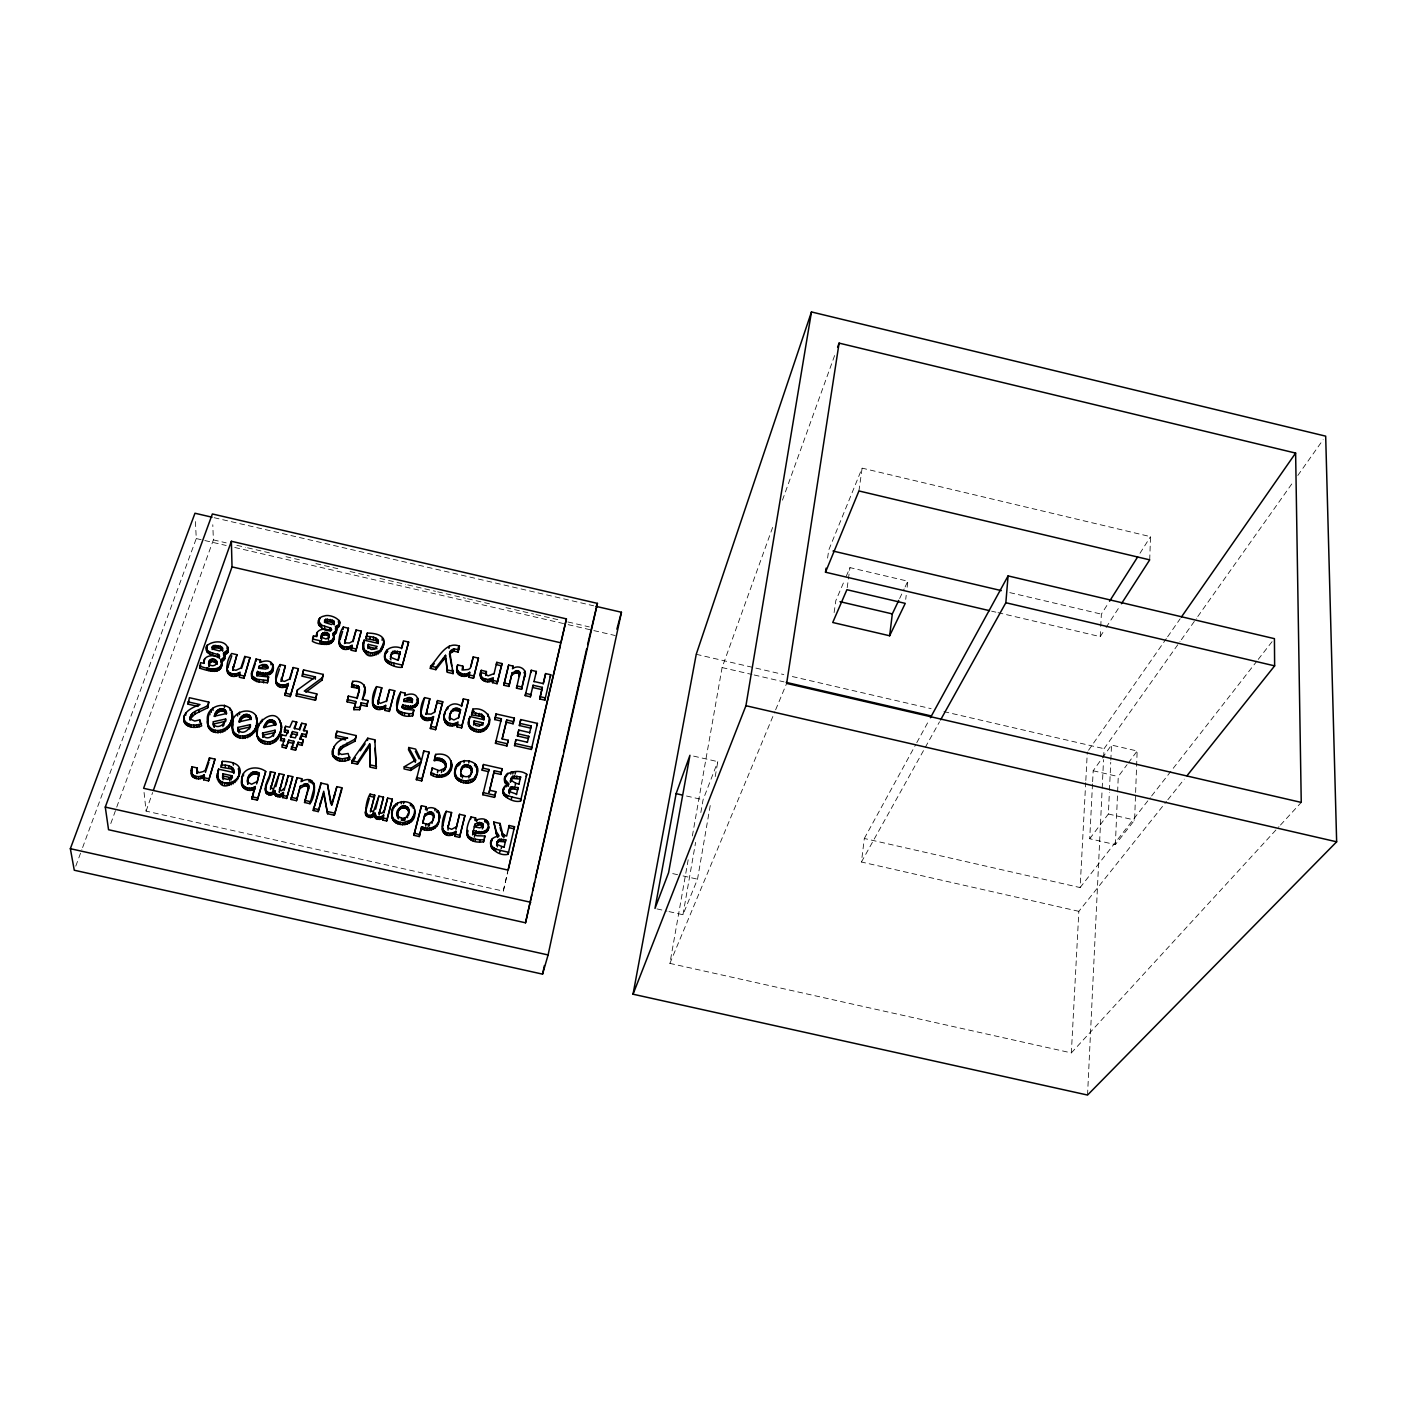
<?xml version="1.0" encoding="UTF-8"?>
<svg xmlns="http://www.w3.org/2000/svg" width="1407" height="1407" viewBox="0 0 1407 1407"><rect width="100%" height="100%" fill="white"/><g stroke="black" fill="none" stroke-linecap="round" stroke-linejoin="round"><path stroke-width="0.75" stroke-dasharray="5 3.75" d="M1149.712 559.863L1150.521 536.665L862.104 468.126L828.758 550.031L827.58 558.087M1092.5 783.928L1089.722 838.748L1115.364 844.622L1134.605 820.035L1137.155 750.986L1111.512 745.059L1101.734 758.778M1115.364 844.622L1117.527 794.128M1117.615 791.93L1118.266 776.558L1127.077 764.634M1089.722 838.748L1108.382 814.002L1109.367 792.458M1109.455 790.312L1110.739 762.295M1110.827 760.132L1111.512 745.059M1087.541 1095.051L1102.086 790.347M1102.191 788.166L1103.545 759.657M1103.651 757.476L1104.073 748.7L1180.051 641.539M1092.623 781.729L1093.186 770.772L1100.52 760.483M998.003 612.661L1100.221 636.632L1100.643 628.454M1100.749 626.414L1101.364 614.138L1108.399 603.075M688.181 859.747L669.89 963.39L1071.343 1052.893L1078.852 911.331L1166.473 801.48M1078.852 911.331L861.436 862.016L864.32 838.484L1080.119 887.571L1085.694 782.644M1085.817 780.445L1087.312 752.024M905.721 599.347L906.196 595.319M907.146 587.247L907.849 581.197L849.969 567.619L844.974 579.279M847.19 587.704L849.969 567.619M858.938 490.955L862.104 468.126M834.122 612.59L835.811 600.683L844.147 581.232M668.976 911.595L682.958 914.743L697.52 879.182L710.799 802.254M715.213 776.611L717.799 761.644L692.086 755.77M692.367 835.987L722.09 667.569L773.516 524.969M682.958 914.743L695.621 842.353M700.844 812.543L703.078 799.774L717.799 761.644M144.059 792.458L146.082 811.118L503.301 891.088L508.085 870.106M503.301 891.088L507.786 871.83M146.082 811.118L152.642 792.493M782.45 500.171L835.371 353.456M110.784 823.57L115.99 809.183M116.728 807.126L213.389 539.883L212.791 524.758M75.785 866.114L81.852 849.635M82.608 847.577L196.276 538.564L195.309 519.57M669.89 963.39L774.8 711.819M775.644 709.779L786.636 683.415M899.636 598.52L904.191 588.9M905.106 586.965L907.849 581.197M864.32 838.484L915.728 744.567M916.784 742.65L929.376 719.645M861.436 862.016L939.524 721.809M1139.987 553.268L1150.521 536.665M1100.221 636.632L1104.935 629.316M1106.113 627.487L1120.253 605.555M1088.578 750.23L1166.368 638.567M1167.634 636.773L1180.174 618.763M1181.317 639.763L1196.513 618.324M1197.779 616.53L1292.752 482.583M1297.817 475.443L1323.143 439.723M1128.344 762.928L1137.155 750.986M1080.119 887.571L1150.293 797.681M1151.63 795.957L1171.873 770.034M1173.227 768.292L1256.891 661.132M1258.227 659.391L1274.425 638.655M1167.845 799.756L1184.272 779.161M1071.343 1052.893L1278.998 826.648M1280.476 825.047L1301.246 802.412M672.722 873.606L680.988 875.453M683.063 875.928L697.52 879.182M656.981 908.904L666.971 911.156M686.493 796.01L703.078 799.774M1093.186 770.772L1118.266 776.558M1108.382 814.002L1134.605 820.035M214.163 517.706L593.719 605.819M213.389 539.883L226.193 542.856M236.868 545.318L245.416 547.305M247.562 547.798L271.059 553.232M286.008 556.697L300.957 560.162M315.907 563.627L339.404 569.061M350.079 571.541L369.302 575.991M379.978 578.453L405.603 584.397M407.749 584.89L435.519 591.327M437.647 591.819L465.418 598.239M467.546 598.731L473.966 600.226M476.094 600.719L491.043 604.183M505.992 607.648L533.763 614.068M535.891 614.56L559.388 620.012M567.936 621.982L589.304 626.924M196.276 538.564L226.193 545.494M234.74 547.464L566.019 624.145M568.164 624.655L591.661 630.09M593.807 630.582L615.176 635.524M696.236 654.29L783.787 674.569M792.334 676.538L931.117 708.671M943.921 711.625L1104.073 748.7M722.09 667.569L752.006 674.481M754.134 674.973L784.033 681.885M991.618 611.166L995.875 612.168M1009.786 592.611L1101.364 614.138"/><path stroke-width="1.5" d="M264.305 725.449L264.323 727.7L267.33 723.479L267.33 721.228C270.285 718.414 276.036 720.314 275.93 724.658L263.514 727.525L267.33 721.228M267.436 682.764L268.579 676.925L258.624 675.94L257.006 673.865L257.551 671.438C274.981 680.671 279.571 654.642 259.855 662.486L260.506 660.076L256.021 659.056L251.519 673.003L251.853 677.91L256.883 681.551L267.436 682.764L268.579 676.925M257.551 671.438L257.569 673.76L263.021 674.885L267.33 674.92L267.33 672.616M267.699 666.39L267.699 668.712L267.295 665.529L262.634 664.561L259.398 665.863L258.589 668.307L265.835 669.099L267.594 667.428L267.295 665.529M281.488 725.449C282.174 733.733 277.161 744.62 267.541 744.074L267.541 741.858C237.431 736.705 278.269 695.638 281.47 727.7L281.207 723.075M267.33 723.479L268.473 720.472M187.905 701.847L200.005 704.59C192.442 707.316 180.958 712.47 184.37 722.424C187.747 728.21 196.153 728.316 201.676 725.889L199.776 719.874L194.764 721.052L190.367 719.135C189.171 710.465 202.766 709.462 207.673 705.435L208.816 702.111L189.365 697.696L188.063 704.151L198.123 706.42M184.37 722.424L184.247 715.477M268.913 792.721L271.832 792.581L274.77 790.541L274.752 792.721L271.815 794.744L268.895 794.885L268.913 792.721C260.119 789.345 270.654 777.262 270.373 771.634L275.069 772.689L270.865 788.184L275.069 772.689M267.33 674.92L269.071 674.569L269.071 672.247M268.473 722.723L269.687 722.266L269.687 720.015M270.056 743.951L270.056 741.718C276.581 740.733 280.257 734.173 281.277 728.193L281.242 730.426M270.373 771.634C272.114 778.37 259.521 790.804 268.895 794.885M269.071 674.569L270.531 673.971L270.531 671.649M270.425 795.043L270.425 792.862M270.496 789.485L270.865 786.021M270.971 664.79L270.971 662.468M269.687 722.266L270.918 722.125L270.918 719.856M414.713 811.98C415.505 796.837 389.37 799.141 391.779 814.284C390.9 829.409 417.228 827.263 414.713 811.98L414.432 814.09L414.713 809.799M270.531 673.971L271.709 670.822M271.815 794.744L271.832 792.581M275.596 722.899L275.579 725.15L272.131 722.248L272.149 719.997M272.378 743.336L272.378 741.12M271.692 673.126L272.571 669.785M272.553 672.106L272.729 664.104M273.134 670.893L273.134 668.571M273.433 668.501L273.222 665.089M272.87 790.927L279.237 773.621L283.88 774.677L279.342 791.473M273.345 736.318L275.069 730.233L262.581 733.047L262.968 737.092L262.581 733.047M273.239 793.97L273.239 791.807M273.644 722.829L273.661 720.577M274.471 742.263L274.488 740.029M274.805 723.796L274.822 721.545M274.699 791.983L276.159 794.111L279.272 794.867L283.44 792.493L283.423 794.656L280.609 796.714L276.141 796.274L274.682 794.164L274.77 790.541M275.069 730.233L275.051 732.467L262.599 735.281M275.702 679.581C276.159 685.42 284.32 686.387 288.312 683.468L288.277 685.772C272.659 693.669 273.609 672.775 280.116 664.561L285.357 665.757L281.242 681.34L285.357 665.757M275.139 795.36L275.156 793.196M275.86 683.098L275.878 680.795M276.3 684.189L276.317 681.885M275.684 681.885L276.141 676.837M276.352 740.733L276.37 738.499M276.141 796.274L276.159 794.111M277.003 685.156L277.021 682.852M277.97 685.983L277.988 683.679M277.988 738.745L278.023 736.512M277.759 796.872L277.777 794.709M279.219 686.634L279.237 684.33M391.762 816.447L392.025 812.156M251.853 677.91L251.888 673.847L255.353 663.453M279.377 736.353L279.413 734.102M279.307 719.399L281.189 725.326M279.237 773.621L275.807 786.689M280.099 666.883L280.116 664.561M279.237 797.03L279.272 794.867M279.237 792.44L283.88 774.677M280.749 687.108L280.784 684.804M279.694 790.171L279.712 788.008M280.485 733.539L280.503 731.306M280.556 738.253L284.46 739.15L284.425 741.383L280.538 740.487L281.646 734.823L285.938 735.808L288.259 730.585L284.495 729.723L285.586 726.311L289.754 727.261L292.48 721.123L296.754 722.09L294.643 728.932M281.506 679.968L281.523 677.664M280.609 796.714L280.644 794.55M281.646 734.823L280.538 740.487M284.46 739.15L281.875 747.117L286.184 748.084L288.769 740.117L293.834 741.26L293.782 743.494L288.734 742.351M282.86 687.39L282.895 685.086M281.98 795.94L281.998 793.777M284.091 790.488L288.066 775.626L292.744 776.682L286.641 798.455L282.614 797.558L283.44 792.493M284.759 687.232L284.794 684.928M288.259 730.585L288.224 732.818L284.46 731.974L284.495 729.723M281.259 679.036L282.121 680.847L284.601 681.375L289.437 679.106L293.131 667.534L298.372 668.73L290.211 696.571L284.935 695.375L288.312 683.468M212.052 647.15L213.618 649.348L219.633 650.966L222.57 648.803L220.407 646.235L213.917 645.514L212.052 647.15L212.158 649.506L214.022 647.871L218.472 647.994L221.901 649.313L222.64 651.16L222.552 647.818M285.586 726.311L284.46 731.974M286.536 686.669L286.571 684.365M286.993 686.757L284.935 695.375M286.184 748.084L288.769 740.117M286.641 798.455L292.744 776.682M357.167 698.576L359.401 690.221L358.082 688.216L351.521 687.144L352.717 681.357C364.448 680.109 368.968 689.377 362.179 699.261L368.054 700.598L366.858 706.314L361.001 704.977L361.177 702.726L367.034 704.063L366.858 706.314M288.03 777.807L288.066 775.626M290.211 696.571L298.372 668.73M298.073 744.461L302.188 745.393L302.259 743.177L298.126 742.245L295.54 750.212L291.249 749.227L293.834 741.26M293.131 667.534L290 679.475M301.801 778.722L301.063 781.641C317.419 772.689 316.698 794.55 309.98 803.714L304.545 802.482L308.678 788.237L308.538 784.93L306.708 783.646L300.342 786.073L296.49 800.671L291.056 799.457L297.123 777.666L301.801 778.722L301.749 780.903M290.968 737.268L292.55 731.552L297.598 732.695L295.294 737.919L290.229 736.776L292.55 731.552M313.462 678.79L302.259 676.239L303.578 669.925L323.258 674.428L322.221 677.769L304.299 691.066L316.804 693.915L315.449 700.264L296.244 695.885L297.44 689.958L315.414 676.925L315.326 679.229M295.54 750.212L298.126 742.245M297.44 689.958L296.244 695.885M374.965 813.105L376.46 816.693L380.892 817.133L383.601 815.058L383.39 817.168L380.664 819.243L376.249 818.804L374.737 816.676L374.965 813.105C361.247 822.884 366.277 799.211 370.076 794.128L374.737 795.184L370.797 810.696L374.737 795.184M296.49 800.671L300.342 786.073M297.123 777.666L291.056 799.457M303.947 731.042L306.058 724.2L301.784 723.233L299.709 730.092M303.578 669.925L302.259 676.239M301.819 735.914L301.889 733.68L306.128 734.63L306.058 736.863L301.819 735.914L300.289 739.379M496.706 843.795L496.671 845.484L497.146 841.738L499.327 839.328L505.781 839.786L505.324 841.843L498.887 841.386L496.706 843.795L497.146 841.738M301.889 733.68L299.585 738.904L303.314 739.748L302.188 745.393M300.289 788.237L303.736 786.196L303.806 784.033M508.859 791.367L508.824 792.704L510.97 787.041L518.11 787.568L517.635 789.696L512.166 788.729L508.859 791.367L509.316 789.239M304.545 802.482L308.749 786.073M303.736 786.196L305.231 785.757L305.301 783.593M306.058 724.2L303.349 730.356L307.183 731.218L306.058 736.863M308.678 788.237L306.62 785.827L306.708 783.646M474.915 824.203L474.528 826.278L480.192 824.643L482.425 825.803L482.847 827.826L482.83 823.711L479.4 822.462L474.915 824.203L473.878 828.934M233.509 769.101L233.474 772.496L218.56 769.137C212.844 810.784 266.978 761.89 222.341 761.345L221.18 767.272L231.399 768.943L233.826 773.463C235.585 765.813 226.421 764.792 221.092 765.056M330.715 628.032L331.718 629.773L330.399 631.04C325.808 627.329 314.746 629.158 316.839 636.65L313.462 635.858L312.389 641.328C319.67 645.76 338.471 646.851 333.178 633.291L336.607 629.949L335.394 626.572C347.054 621.876 330.856 613.417 324.401 615.985C312.407 618.042 320.778 632.71 330.592 630.371L330.715 628.032L321.711 625.236L318.439 620.997M307.781 786.302L307.869 784.121M313.374 638.215L313.462 635.858M308.414 789.679L308.502 787.515M308.467 787.111L308.538 784.93M309.1 782.099L309.188 779.918M310.683 782.573L310.771 780.41M309.98 803.714L314.025 788.342L313.937 790.505M316.61 633.73L316.522 636.087L317.208 632.376M311.967 783.259L312.055 781.078M315.449 700.264L316.804 693.915M318.457 624.356L318.615 619.959M318.861 625.288L318.949 622.932M319.16 618.799L319.072 621.155L320.022 617.796M217.118 777.666L217.083 773.674M319.53 626.133L319.635 623.776M314.447 785.423L314.359 787.586L313.796 782.96M319.846 643.034L319.934 640.713L312.46 638.989M313.233 810.485L320.902 783.031L327.532 784.526L331.489 804.98L336.871 786.636L341.831 787.762L341.69 789.907L334.303 815.233L327.585 813.721L323.628 793.425L318.228 811.61L313.233 810.485L320.216 787.146M314.166 786.302L314.253 784.139M321.412 634.838L321.148 638.567C320.831 634.557 326.442 633.555 328.605 636.333L329.062 637.477L328.71 633.994C326.547 631.215 320.937 632.2 321.253 636.228L321.587 639.728M321.623 627.592L321.711 625.236M321.359 643.685L321.447 641.346L319.934 640.713M321.922 636.034L322.027 633.678M322.942 635.173L323.047 632.833M508.613 786.249C494.824 774.589 517.882 766.973 526.746 774.342L526.271 776.471M504.585 781.747L505.113 777.368M323.153 644.177L323.258 641.838L321.447 641.346M324.63 619.889L324.63 622.386L331.524 624.567L334.303 622.474L333.512 620.663L325.808 619.256L324.525 622.246L330.029 621.736L333.406 623.02L334.18 624.814M305.864 692.156L322.133 680.056L322.221 677.769M324.595 628.665L324.7 626.308M324.331 634.75L324.437 632.394M323.258 674.428L322.133 680.056M325.703 621.613L325.808 619.256M439.617 815.497L439.195 819.648C442.713 811.294 432.248 803.942 425.459 809.693L426.092 806.774L421.449 805.719L413.887 835.336L419.304 836.549L421.643 826.683C428.08 830.13 437.718 827.703 439.107 819.736C439.072 828.705 428.519 832.838 421.344 828.776M457.644 724.113C435.906 734.542 442.765 694.513 461.514 706.033L463.36 698.874L468.549 700.053L461.566 727.911L457.064 726.874L457.398 724.675L461.918 725.695L461.566 727.911M444.313 714.369C442.537 721.949 452.491 726.504 457.996 721.897L457.064 726.874M324.982 644.494L325.087 642.155L323.258 641.838M326.072 634.856L326.178 632.517M318.228 811.61L323.733 791.262L327.585 813.721M327.514 621.402L327.62 619.027M326.723 644.564L326.829 642.225L332.333 640.079L334.075 636.281M327.602 635.436L327.708 633.097M320.796 785.194L320.902 783.031M320.321 804.593L320.427 802.447M328.288 640.009L329.168 635.137M328.359 644.388L328.464 642.049M328.605 636.333L328.71 633.994M329.625 629.984L329.73 627.645M330.029 621.736L330.135 619.379M329.818 643.966L329.942 641.627M331.12 643.316L331.225 640.976M331.999 622.316L332.122 619.959M324.155 796.679L324.261 794.533M332.21 642.419L332.333 640.079M333.406 623.02L333.512 620.663M333.951 638.62L333.178 633.291M333.09 641.275L333.213 638.936M334.145 623.864L334.268 621.507M333.688 639.904L334.004 635.155M333.054 635.63L334.286 632.622M334.163 634.962L335.288 631.884M327.532 784.526L330.733 803.503L330.856 801.357M335.165 634.223L336.08 631.004M335.956 633.361L336.132 627.329M274.682 794.164L274.752 792.721M336.449 630.529L336.59 628.19M336.484 632.288L336.748 629.07M336.009 629.685L335.271 628.911L336.906 628.331L337.029 625.974M336.906 628.331L338.26 625.271M338.137 627.61L339.14 624.391M339.017 626.748L339.193 620.381M338.559 750.142L338.858 752.798L341.584 754.486L348.127 753.501L349.886 759.463C328.024 768.539 327.127 740.381 347.687 738.13L335.693 735.404L336.941 731.218L356.235 735.597L355.092 741.172L342.816 747.522L338.419 752.34L340.564 747.011L355.25 738.956L356.235 735.597M339.544 623.688L339.685 621.331M332.685 749.122L332.298 754.609M339.544 625.658L339.826 622.316M332.738 756.034L332.351 750.828M339.298 641.627C339.914 647.466 348.127 648.258 352.084 645.268L351.926 647.589C336.59 655.732 336.906 635.507 343.326 627.047L348.461 628.243L344.574 643.439L348.461 628.243M339.351 645.145L339.492 642.806M339.667 638.954L339.175 643.949M333.846 748.717L333.969 746.501M333.512 757.3L332.861 753.835M339.808 646.2L339.931 643.878M340.512 647.132L340.635 644.811M345.542 739.889L335.57 737.62L335.693 735.404M334.62 758.391L333.635 755.102M341.461 647.941L341.602 645.62M412.515 699.49L410.809 702.199L403.651 701.442L404.337 698.98L409.912 697.503L412.515 699.49L412.181 702.779L411.811 700.862L409.648 699.754L404.09 701.231L404.337 698.98M488.651 826.401C489.407 834.879 478.45 834.351 473.051 832.311L472.646 834.931L473.438 830.236C491.782 839.715 494.385 811.857 475.144 820.562L475.636 817.959L471.064 816.922C463.36 831.871 465.559 844.059 483.551 841.843L484.887 835.969L476.867 835.776L473.051 832.856M336.941 731.218L335.57 737.62M343.185 629.404L343.326 627.047M336.027 759.323L336.15 757.124L334.743 756.192M342.692 648.574L342.833 646.253M334.444 796.608L334.567 794.463M492.925 679.986C486.435 685.473 476.727 678.016 481.264 670.33L486.4 671.526L485.696 675.518M480.403 675.888L480.877 672.054M344.205 649.049L344.346 646.728M334.303 815.233L341.831 787.762M337.733 760.079L337.856 757.881L336.15 757.124M336.871 786.636L331.982 805.015M338.858 752.798L338.735 754.996L338.296 753.73M339.105 750.758L339.228 748.542M339.703 760.642L339.826 758.461L337.856 757.881M346.403 649.331L346.544 647.009M340.424 749.227L340.564 747.011M348.373 649.119L348.514 646.798M342.816 747.522L342.956 745.305M342.376 761.011L342.517 758.83L350.044 757.265M350.185 648.521L350.343 646.2M347.3 699.56L355.795 701.495L355.637 703.746L347.142 701.812L348.32 696.096L356.815 698.03L359.365 689.377L358.257 685.948L351.68 684.857M348.32 696.096L347.142 701.812M344.944 639.798L345.577 642.876L349.446 643.017L352.7 641.223L356.094 629.984L361.23 631.163L355.725 651.265L351.258 650.245L352.084 645.268M344.996 760.888L345.155 758.707M346.685 745.411L346.825 743.195M462.076 670.101L462.78 666.091L457.627 664.913C454.285 672.159 464.609 676.925 469.674 672.3L469.305 674.569C464.24 679.194 453.933 674.428 457.275 667.182M352.717 681.357L351.521 687.144M356.094 629.984L353.104 641.68M347.529 760.343L347.67 758.162M355.725 651.265L361.23 631.163M353.861 687.232L354.019 684.963M361.001 704.977L359.612 709.708L353.878 709.673L355.795 701.495M356.428 687.636L356.587 685.35M351.75 762.928L351.908 760.747L367.737 738.218L374.825 739.818L376.355 768.503L370.252 767.132L369.689 743.863L357.642 762.049L357.466 764.23L351.75 762.928L355.391 757.74M358.082 688.216L358.257 685.948M355.092 741.172L355.25 738.956M359.049 689.078L359.225 686.809M359.207 691.646L359.365 689.377M366.295 636.456L367.315 633.08C409.208 633.519 359.365 679.176 364.096 640.15L378.184 643.386C379.714 637.019 370.586 636.351 366.295 636.456L366.119 638.778L375.757 640.414L378.149 643.544L378.36 641.223M362.725 648.222L362.9 644.265M362.725 646.587L363.235 642.577M363.059 644.898L363.604 641.434M363.076 649.753L362.9 645.901M364.096 640.15L363.428 643.773M363.762 651.142L363.252 647.431M359.612 709.708L361.177 702.726M364.818 652.391L363.938 648.838M367.315 633.08L366.119 638.778M366.207 653.464L366.4 651.16L364.993 650.069M364.079 687.267L364.272 684.998M367.878 648.609L368.282 644.388L377.199 646.429L374.825 649.137L371.307 649.489L368.599 647.8L368.282 644.388M362.531 699.736L365.187 687.302M367.966 654.343L368.159 652.021L366.4 651.16M370.006 638.971L370.199 636.65M370.076 654.976L370.27 652.672L368.159 652.021M524.512 677.295C528.504 669.574 518.427 663.858 512.535 668.765L513.063 666.091L508.648 665.089L503.776 685.244L508.894 686.423L512.13 672.81L517.899 670.664L519.939 672.898L516.492 688.164L521.592 689.324L525.18 672.37M373.4 639.552L373.594 637.213M372.327 655.31L372.503 653.006L379.978 650.562L383.619 643.21M372.855 813.439L378.888 796.116L383.495 797.153L379.398 812.824L381.807 813.281L384.146 810.854L387.664 798.103L392.324 799.158L386.679 820.967L382.669 820.07L383.601 815.058M402.771 704.59L402.332 707.035L404.02 709.11L413.834 710.078L412.585 715.864C395.613 719.012 393.098 704.555 400.714 692.138L405.181 693.159L404.636 695.586C423.63 687.618 420.359 713.754 402.771 704.59L402.525 706.842C408.136 709.726 421.062 708.337 417.07 699.42M357.466 764.23L366.418 750.793L366.611 748.594M374.455 655.24L374.649 652.936M375.757 640.414L375.95 638.092M367.561 740.434L367.737 738.218M370.991 808.568L370.586 810.837L373.048 811.311M473.842 723.075L473.667 725.062L474.212 720.876L483.217 722.917L482.812 725.133L473.842 723.075L474.212 720.876M940.597 719.892L1005.847 602.724L1008.08 575.903L1274.425 638.655L1274.636 665.863L1187.016 775.714M376.425 654.8L376.619 652.496M377.375 641.768L377.568 639.446M372.468 703.957L372.662 701.706C373.277 707.651 381.631 708.565 385.641 705.382L384.762 710.394L389.299 711.432L394.734 690.767L389.528 689.571L386.221 701.196L380.136 703.412L378.131 701.143L381.807 687.812L376.584 686.616C370.199 695.621 369.883 715.952 385.412 707.633M372.679 705.188L372.873 702.92M373.013 698.945L372.82 701.214L376.584 686.616M377.867 642.612L378.078 640.291M256.637 724.851C261.632 704.45 229.007 707.967 232.278 726.733C231.592 747.082 262.212 737.127 256.865 719.856M267.541 744.074C259.609 744.479 255.388 736.617 257.27 729.582M373.136 706.279L373.33 704.028M369.654 751.232L369.689 743.863M378.202 654.009L378.413 651.687M373.857 707.246L374.051 704.995M374.772 815.233C371.624 819.912 363.34 816.728 365.662 810.889M365.486 813.017L366.101 808.234M374.842 708.073L375.036 705.822M379.767 652.866L379.978 650.562M365.838 815.093L366.013 812.965M370.252 767.132L369.848 749.034M366.312 815.902L366.506 813.774M376.091 708.723L376.285 706.472M381.121 651.406L381.332 649.102M382.159 640.361L382.352 638.039M367.016 816.552L367.209 814.442M382.212 649.647L382.405 647.343M378.36 702.199L378.166 704.45L378.36 699.771M382.985 647.625L383.196 645.303M383.601 641.293L383.408 645.532M370.076 794.128L369.883 796.274L374.543 797.329M374.631 742.034L374.825 739.818M377.621 709.198L377.832 706.947M369.039 817.414L369.232 815.304M381.807 687.812L377.938 703.394M384.551 657.315C383.583 648.152 394.312 644.986 401.329 648.222L403.422 640.871L408.628 642.084L401.874 667.34C393.784 668.184 377.78 660.094 387.822 651.248M370.463 811.997L370.674 809.869M379.855 709.462L380.066 707.229M384.674 658.898L384.762 655.011M385.518 653.921L385.747 651.617M370.551 817.573L370.745 815.444M385.201 660.358L384.885 656.594M231.997 719.258C236.974 698.822 204.384 702.374 207.48 721.105C206.794 741.489 237.519 731.499 232.19 714.264M232.542 723.972L232.595 731.376M386.52 652.461L386.732 650.157M381.825 709.251L382.036 707M386.134 661.695L385.412 658.071M371.923 817.274L372.134 815.145M387.47 662.873L387.681 660.569L386.345 659.391M373.295 816.5L373.506 814.372M383.671 708.618L383.882 706.367M384.762 710.394L385.641 705.382M389.194 663.911L389.405 661.607L387.681 660.569M374.737 816.676L374.93 814.565M375.212 817.889L375.423 815.779M390.372 656.559L392.958 651.388L400.309 651.793L398.269 660.428M391.304 664.79L391.515 662.486L389.405 661.607M376.249 818.804L376.46 816.693M391.269 654.835L392.958 651.388M378.888 796.116L375.634 809.183M389.528 689.571L386.556 701.53M377.85 819.402L378.061 817.291M392.729 653.692L394.734 653.2L394.962 650.896M389.299 711.432L394.734 690.767M393.784 665.476L394.013 663.189L391.515 662.486M379.187 814.934L379.468 811.857M379.257 813.985L379.784 810.555M379.327 819.542L379.538 817.432M207.585 723.374L207.761 718.361M400.08 654.097L397.196 653.446L397.425 651.142M380.664 819.243L380.892 817.133M383.495 797.153L379.573 812.683M382 818.452L382.212 816.341M442.203 829.602L442.537 827.509C443.135 833.7 451.805 834.826 455.903 831.291L455.551 833.384C439.336 842.424 440.198 820.439 446.23 811.311L451.594 812.525L447.971 827.474L451.594 812.525M241.617 780.393C241.283 767.589 257.129 764.74 265.73 771.458L257.323 800.126L251.871 798.895L255.37 786.443C250.411 790.365 241.019 787.48 241.617 780.393C239.559 788.342 249.514 793.249 255.388 788.623M241.828 778.352L241.811 784.42M384.146 810.854L383.935 812.982L387.664 798.103M396.704 709.796L397.179 704.696M397.091 711.027L396.95 707.545M401.874 667.34L408.628 642.084M397.812 712.135L397.319 708.794M386.679 820.967L392.324 799.158M400.714 692.138L396.668 708.442M398.902 713.103L398.058 709.884M400.344 713.965L400.59 711.713L399.148 710.869M402.455 705.698L402.209 707.95L402.525 706.842M402.173 714.686L402.42 712.452L400.59 711.713M404.917 695.41L405.181 693.159M279.36 789.309L281.681 790.734L284.126 788.325M391.779 814.284L392.483 809.781M393.274 807.6L392.236 811.909M392.166 818.382L392.008 814.336M404.389 715.301L404.653 713.068L402.42 712.452M405.357 707.492L405.621 705.241M392.993 820.105L392.412 816.271M394.153 807.829L394.4 805.701M420.675 714.949L420.957 712.716C421.555 718.432 429.522 719.628 433.514 716.603L433.198 718.836C417.773 726.61 418.864 706.279 424.633 697.608L429.839 698.787L426.092 714.387L429.839 698.787M407.203 699.912L407.467 697.643M395.56 806.246L395.807 804.118M394.206 821.565L393.221 817.995M408.487 699.666L408.751 697.415M407.907 707.95L408.171 705.716M270.513 787.304L272.87 788.747M397.214 805.015L397.46 802.887M409.648 699.754L409.912 697.503M395.807 822.796L396.053 820.686L394.452 819.454M408.751 715.917L408.997 713.683L412.867 713.63L413.834 710.078M471.855 769.172L471.169 774.026C476.709 764.423 459.948 760.501 460.898 771.74L462.164 767.255M410.914 700.194L411.178 697.942M397.478 815.814L397.724 813.703L397.952 817.959C391.691 807.618 410.457 800.214 408.716 812.595C408.54 806.158 398.146 806.563 397.882 813.053L398.128 810.942M410.176 708.108L410.439 705.857M398.867 810.661L399.113 808.533M411.811 700.862L412.075 698.611M397.776 823.746L398.023 821.653L396.053 820.686M404.266 766.762L404.02 768.925L410.651 770.438L420.552 764.089L420.834 761.926L410.932 768.275L404.266 766.762L415.61 760.079L408.751 747.522L415.663 749.104L421.238 760.448M398.498 818.804L398.199 815.849M412.163 707.985L412.427 705.751M400.327 808.884L400.573 806.774M401.241 803.678L401.505 801.55M401.241 808.304L401.487 806.176M408.751 747.522L408.487 749.72L415.346 762.26L415.61 760.079M412.585 715.864L412.867 713.63M413.851 707.615L414.115 705.382M400.116 824.449L400.379 822.356L398.023 821.653M402.296 807.935L402.543 805.806M401.4 820.387L401.663 818.276L398.744 816.693M403.58 803.608L403.844 801.48M415.258 707L415.522 704.766M403.457 807.829L403.721 805.701M416.366 706.173L416.63 703.922M889.646 635.771L905.246 603.374L846.908 589.709L832.733 622.492L889.646 635.771L892.319 613.909L898.721 600.437M402.754 820.562L403 818.452L406.201 817.361L408.628 813.264L408.347 815.374L408.997 810.467M417.175 705.118L417.439 702.884M417.598 700.405L417.879 698.153M402.631 824.819L402.894 822.726L410.95 820.088L414.256 814.407L413.992 816.517M404.759 807.987L405.005 805.859M417.668 703.905L418.143 699.244M403.95 820.439L404.214 818.329M410.651 770.438L410.932 768.275M405.005 820.07L405.269 817.959M406.834 808.867L407.098 806.756M404.97 824.748L405.234 822.655M407.59 809.553L407.872 807.442M408.188 810.414L408.452 808.286M407.414 817.713L407.678 815.603M408.575 811.434L408.839 809.306M421.256 709.955L420.974 712.188L424.633 697.608M407.115 824.273L407.379 822.163M420.886 716.181L421.168 713.947M421.361 717.289L421.643 715.055M410.387 805.613L410.651 803.485M422.1 718.238L422.381 716.022M409.015 823.412L409.296 821.319M461.267 769.576C457.908 777.174 470.976 779.847 471.538 771.863M423.085 719.065L423.366 716.831M411.987 806.827L412.251 804.698M435.836 669.662L436.135 667.375L445.562 655.293L445.228 657.579L435.836 669.662L430.313 668.395L430.612 666.109C438.122 658.845 445.808 640.554 459.421 646.165L458.119 652.074L453.828 651.16L449.431 653.833L451.629 665.704M410.686 822.198L410.95 820.088M416.366 779.689L416.648 777.543L421.977 778.739L421.678 780.903L416.366 779.689L420.834 761.926M424.334 719.716L424.633 717.5M413.201 808.269L413.465 806.141M526.746 774.342L520.52 801.146C510.02 803.52 493.734 790.277 509.07 784.121L505.025 779.601M502.932 792.37L503.565 788.799M412.093 820.615L412.357 818.505M425.864 720.191L426.163 717.975M413.201 818.716L413.482 816.605M448.323 825.381L448.042 830.06M423.489 753.132L423.788 750.951L429.065 752.147L421.678 780.903M427.957 720.472L428.256 718.238M429.821 720.296L430.12 718.08M514.522 826.736L508.103 854.313C494.824 857.426 481.141 838.871 499.133 835.987L496.302 831.59L493.751 822.04L500.083 823.464L502.616 833.718L505.623 835.793L506.661 836.039L509.141 825.504L514.522 826.736L514.065 828.811L508.683 827.597L509.141 825.504M426.585 710.781L427.306 713.982L431.193 714.105L434.411 712.206L437.542 700.563L442.748 701.741L435.572 729.688L430.331 728.492L433.514 716.603M431.527 719.733L431.826 717.517M430.331 728.492L432.354 719.909M421.449 805.719L413.887 835.336M434.622 712.505L437.542 700.563M443.099 660.411L443.416 658.107M419.304 836.549L421.643 826.683M435.572 729.688L442.748 701.741M190.174 716.497L190.121 720.155L189.98 717.887M458.119 652.074L458.471 649.77L454.162 648.856L449.748 651.529L453.107 673.619L447.391 672.3L445.562 655.293M422.786 829.374L423.085 827.281M422.821 823.165L424.932 814.161L431.105 811.716L433.602 813.774L433.549 817.942L433.602 813.774M425.793 808.884L426.092 806.774M451.682 762.717C454.197 774.905 439.793 781.043 430.718 774.571L431.034 772.408C451.717 785.88 461.303 750.353 435.678 754.416L434.288 760.659C440.215 758.69 449.026 763.825 444.243 770.473C449.308 763.315 442.273 756.087 434.605 758.479M448.956 648.416L449.273 646.112M431.914 770.104L432.213 767.923L439.23 770.702L444.577 768.31M216.836 661.835C217.012 665.916 211.296 667.076 209.045 664.174L208.641 662.978C208.447 658.898 214.163 657.773 216.414 660.657L216.924 664.174L216.414 660.657M426.972 810.766L427.288 808.656M424.457 829.849L424.756 827.756M435.678 754.416L434.288 760.659M447.391 672.3L446.001 658.863M425.705 826.155L426.004 824.062L422.663 822.796L424.932 814.161M450.75 652.531L451.084 650.227M433.233 775.662L433.549 773.498M191.475 773.147C193.99 777.455 200.603 777.543 204.261 774.659L204.384 776.875C200.726 779.742 194.131 779.654 191.616 775.345L191.827 766.727L197.297 767.976L197.033 773.463L197.297 767.976M191.827 766.727L191.616 775.345M424.633 816.271L427.939 814.196L428.256 812.085M435.801 760.519L436.117 758.338M452.227 651.617L452.562 649.313M426.901 830.236L427.2 828.143M427.939 814.196L429.399 813.756L429.698 811.646M437.419 760.501L437.735 758.32M428.168 826.226L428.467 824.133L432.283 821.354L433.391 818.681L433.075 820.773L433.866 815.831M443.909 718.52L444.718 712.311M453.828 651.16L454.162 648.856M444.137 720.261L444.471 718.045M433.286 815.884L430.788 813.826L431.105 811.716M429.276 825.874L429.575 823.781M436.803 776.682L437.12 774.518M439.019 760.607L439.336 758.426M444.682 721.809L445.017 719.593M446.406 710.342L446.74 708.108M437.489 772.654L437.806 770.491M989.49 610.656L825.504 572.209L826.102 568.164M429.241 830.253L429.557 828.16M445.527 723.145L445.861 720.912M447.848 708.882L448.182 706.648M432.354 814.53L432.67 812.419M440.497 760.853L440.813 758.672M431.967 823.464L432.283 821.354M446.705 724.253L447.021 722.037M431.421 829.884L431.738 827.808M439.353 777.069L439.67 774.905M441.833 761.257L442.15 759.094M434.921 810.661L435.238 808.55M448.165 725.115L448.499 722.899M441.464 772.549L441.798 770.385M442.976 761.838L443.311 759.674M449.818 716.022L449.748 720.191C447.901 713.771 453.582 704.608 460.564 709.638L458.647 717.904M449.466 718.256L450.24 713.367M456.783 670.471L457.627 664.913M456.958 671.842L457.31 669.574M433.409 829.128L433.725 827.035M449.906 715.6L451.295 710.869M441.763 777.051L442.079 774.888M443.944 762.576L444.26 760.413M457.433 673.056L457.767 670.787M449.941 725.678L450.275 723.462M443.469 771.37L443.803 769.207M444.682 763.456L445.017 761.293M450.961 713.103L452.913 709.163M458.172 674.076L458.524 671.807M435.168 827.949L435.502 825.856M209.045 664.174L209.151 666.513L208.852 661.554M437.946 810.608L437.63 812.718L436.434 811.558M445.192 764.458L445.527 762.295M452.579 711.397L453.881 708.636M459.174 674.92L459.509 672.652M445.491 765.601L445.826 763.421M443.961 776.629L444.295 774.466M445.298 768.152L445.861 764.669M436.68 826.349L437.014 824.256M438.826 812.015L439.283 817.608M452.157 725.959L452.491 723.743M453.546 710.869L454.953 708.337M460.423 675.589L460.775 673.32M839.1 343.115L786.636 683.415L1301.246 802.412L1295.618 453.089L839.1 343.115L837.605 347.248M439.054 815.743L439.371 813.633M437.894 824.326L438.228 822.233M454.619 710.57L455.762 710.482L456.114 708.249M445.949 775.837L446.283 773.674M454.127 725.731L454.461 723.515M461.918 676.046L462.27 673.777M460.212 711.854L456.976 710.641L457.328 708.407M447.672 774.677L448.006 772.531M455.921 725.097L456.273 722.881M458.788 711.186L459.139 708.952M464.134 676.327L464.486 674.076M449.132 773.182L449.466 771.018M451.172 760.835L451.348 764.88M222.939 775.925L222.605 778.018L222.851 773.727L232.278 775.855L232.348 778.036L222.939 775.925L222.851 773.727M450.258 771.353L450.609 769.189M466.086 676.134L466.456 673.865M442.836 824.555L442.502 826.648L446.23 811.311M442.431 830.904L442.765 828.811M463.36 698.874L461.619 706.472M467.81 675.536L468.162 673.267M442.924 832.082L443.258 829.989M443.697 833.102L444.032 831.009M462.78 666.091L463.308 669.978L468.496 669.451L470.29 668.219L473.227 656.928L478.468 658.142L473.455 678.297L468.83 677.224L469.674 672.3M473.227 656.928L470.905 666.742M444.718 833.964L445.052 831.889M454.971 772.9C452.649 754.908 484.078 758.144 476.674 775.151C473.983 789.52 448.78 782.485 455.727 768.433M454.989 774.993L455.323 770.737M456.466 766.323L455.376 770.596M469.498 718.731C463.941 728.492 478.802 736.406 485.732 729.371C495.827 719.452 484.887 706.525 472.858 709.146L471.591 714.879L481.3 716.497L483.815 719.733L483.885 716.532L481.686 714.281L471.961 712.663L471.591 714.879M446.001 834.65L446.353 832.575M455.428 776.893L455.34 772.848M457.521 764.476L457.169 766.639L460.107 763.931L460.458 761.767M456.255 778.546L455.762 774.729M458.506 765.127L458.858 762.946M484.201 717.517L484.096 719.751L469.868 716.497L468.478 724.693M447.584 835.142L447.936 833.05M473.455 678.297L478.468 658.142M457.468 779.97L456.607 776.4M228.075 649.665L223.555 653.024L223.625 655.363L228.145 652.004C229.323 630.828 185.39 648.504 218.665 654.536L219.65 656.313L218.243 657.614C213.459 653.815 202.203 655.75 204.085 663.418L200.621 662.627L199.618 668.184C206.126 670.084 221.145 675.765 221.884 664.174M468.425 723.005L469.094 719.03M449.888 835.406L450.222 833.331M459.051 781.166L459.403 779.021L457.82 777.825M469.059 720.067L469.868 716.497M468.883 726.276L468.848 722.477M633.044 994.204L745.939 705.716L811.47 311.949L1325.675 436.152L1336.65 841.808L1087.541 1095.051L633.044 994.204L696.236 654.29L811.47 311.949M451.031 769.207L451.753 764.775M461.408 774.342L461.056 776.488L460.564 774.413M469.639 727.718L469.252 724.06M472.858 709.146L472.488 711.379L474.388 711.414M461.813 769.418L463.571 765.531M464.011 762.647L464.38 760.483M451.911 835.142L452.263 833.067M460.986 782.116L461.355 779.97L459.403 779.021M463.202 767.694L464.451 764.968M462.358 777.983L462.727 775.837M470.712 729.002L470.008 725.502M480.49 674.322L481.264 670.33M453.775 834.439L454.127 832.364M464.081 767.132L465.471 764.617M480.596 677.277L480.789 673.619M472.154 730.11L472.541 727.894L471.099 726.786M463.29 782.802L463.659 780.656L461.355 779.97M481.071 678.473L480.983 675.008M465.101 766.78L466.245 766.674L466.614 764.511M459.544 814.319L456.044 828.899L459.544 814.319L464.908 815.532L459.597 837.376L454.936 836.338L455.305 834.263L459.966 835.318L459.597 837.376M475.478 715.055L475.865 712.839M481.81 679.511L481.458 676.222M471.468 771.317L470.325 768.38L467.511 766.85L467.88 764.687M473.948 730.989L474.335 728.791L472.541 727.894M482.812 680.355L482.196 677.242M468.76 762.963L469.147 760.8M465.752 783.171L466.122 781.026L473.948 778.511L477.079 773.006M484.061 681.006L484.465 678.754L483.199 678.086M469.551 767.712L469.938 765.549M476.076 731.64L476.463 729.442L474.335 728.791M478.908 715.618L479.295 713.402M240.14 674.498C224.416 682.923 224.504 662.011 231.698 653.499L236.956 654.695L232.7 670.26L236.956 654.695M470.325 768.38L470.694 766.217M485.556 681.48L485.96 679.212L484.465 678.754M468.021 783.101L468.408 780.955M468.883 777.983L469.252 775.837M470.905 769.207L471.292 767.061M471.292 770.192L471.679 768.046M470.29 776.295L470.659 774.131M478.345 731.974L478.732 729.776C485.538 730.444 490.041 723.708 489.478 717.535M481.3 716.497L481.686 714.281M470.114 782.644L470.483 780.516M487.772 681.762L488.176 679.511L493.329 677.734L492.468 682.641L497.093 683.714L502 663.559L496.777 662.345L493.98 674.041M474.546 765.742L474.933 763.579M480.473 731.886L480.86 729.688M482.97 717.887L483.357 715.671M223.555 653.024L224.68 656.489L221.04 659.918L221.11 662.257L224.768 658.828L224.364 656.154M318.334 623.371L318.527 622.316M471.961 781.835L472.347 779.689M489.724 681.568L490.128 679.3M483.498 718.748L483.885 716.532M475.759 767.149L476.146 764.986M491.43 680.953L491.834 678.702M473.561 780.656L473.948 778.511M482.443 731.411L482.83 729.213M476.991 766.639L477.079 772.812M474.898 779.126L475.285 776.981M492.468 682.641L492.872 680.39L497.515 681.463L497.093 683.714M484.201 730.567L484.606 728.369M475.953 777.28L476.34 775.134M477.043 770.684L477.43 768.521M496.777 662.345L496.354 664.614L501.578 665.828M476.674 775.151L477.465 770.649M487.701 716.392L488.106 714.176M485.732 729.371L486.136 727.173M467.071 834.087L467.704 830.411L467.159 835.547M487.033 727.859L487.438 725.66M470.677 819.015L471.064 816.922M468.83 677.224L469.305 674.569M486.4 671.526L486.294 674.533L488.071 675.888L493.927 673.654M467.564 836.866L467.529 833.472M488.071 726.03L488.475 723.831M488.792 723.919L489.548 719.522M468.338 838.027L467.951 834.791M676.116 793.636L654.994 908.465L668.589 872.674L689.94 755.278L676.116 793.636L682.342 795.061M482.196 770.227L482.601 768.064L488.933 769.506L488.51 771.652L482.196 770.227L483.48 764.511L502.141 768.75L501.701 770.895M469.481 839.064L468.724 835.951M483.076 766.657L483.48 764.511M470.976 839.961L471.363 837.886L469.868 836.989M472.752 833.507L473.438 830.236M475.249 820.052L475.636 817.959M494.754 719.575L495.176 717.377L501.402 718.784L500.98 721L494.754 719.575L496.02 713.929L514.382 718.115L513.924 720.331M495.616 716.145L496.02 713.929M472.858 840.718L473.244 838.642L471.363 837.886M476.516 821.776L476.903 819.683M474.423 837.13L474.81 835.055M482.83 794.744L483.234 792.616L494.93 795.272L494.508 797.382L482.83 794.744L488.933 769.506M228.145 652.004L228.145 647.625M438.773 821.829L439.512 817.537M475.971 832.979L476.357 830.886M477.694 824.819L478.081 822.743M475.144 841.333L475.548 839.275L473.244 838.642M508.648 665.089L503.776 685.244M478.996 824.555L479.4 822.462M495.475 743.336L495.897 741.155L507.382 743.775L506.942 745.956L495.475 743.336L501.402 718.784M480.192 824.643L480.596 822.55M478.591 833.436L478.996 831.361M481.511 825.1L481.915 823.007M508.894 686.423L512.13 672.81M512.623 668.36L513.063 666.091M480.913 833.577L481.317 831.502M482.425 825.803L482.83 823.711M479.611 841.949L480.016 839.891L483.973 839.786L483.551 841.843M494.332 770.719L489.144 792.37L494.332 770.719L501.279 772.302L500.839 774.448L493.91 772.883M482.302 828.916L483.305 824.643M484.606 821.811L485.01 819.718M482.935 833.419L483.34 831.344M511.691 675.061L514.769 673.232L515.226 670.981M485.925 822.462L486.33 820.369M506.274 722.213L506.713 719.997L513.555 721.562L513.098 723.778L506.274 722.213L502.176 738.974L508.244 740.275L507.786 742.456M514.769 673.232L516.14 672.845L516.598 670.594M484.676 832.997L485.081 830.921M486.98 823.253L487.385 821.16M484.483 838.044L484.887 835.969M519.939 672.898L519.324 676.468L519.218 674.111L517.442 672.915L517.899 670.664M486.101 832.328L486.505 830.253M488.211 822.093L488.352 825.241L488.757 823.148M518.55 673.373L518.99 671.104M487.209 831.414L487.613 829.339M516.492 688.164L516.932 685.913L522.05 687.091L521.592 689.324M519.218 674.111L519.675 671.86M488 830.288L488.915 826.911M495.37 793.777L495.809 791.649L489.566 790.242M454.936 836.338L455.903 831.291M493.751 822.04L497.023 836.549L497.462 834.492M524.723 674.621L524.934 671.174M490.674 844.833L491.782 839.627M490.867 846.469L491.096 842.775M492.415 838.519L490.92 842.986M504.673 779.496L505.729 775.644M491.465 847.893L491.289 844.411M503.126 790.927L504.251 787.041M505.289 777.772L506.626 774.237M503.108 793.671L503.372 790.242M505.324 783.664L505.781 781.536M507.857 773.147L506.186 776.383M503.6 794.867L503.548 791.561M505.394 785.598L503.812 789.169M492.45 849.142L491.887 845.836M495.862 833.648L496.302 831.59M514.557 745.622L515.015 743.459L531.828 747.275L531.336 749.456L514.557 745.622L515.929 739.625L527.396 742.245M515.472 741.806L515.929 739.625M525.216 695.621L525.69 693.387L530.844 694.566L530.369 696.799L525.216 695.621L531.23 670.277L536.366 671.456L535.874 673.707M504.462 795.957L504.058 792.757M506.731 785.194L507.188 783.066M506.573 786.724L507.012 784.596M519.376 725.555L519.834 723.356L531.23 725.959L530.756 728.14L519.376 725.555L520.748 719.575L537.421 723.391L536.929 725.59M520.273 721.773L520.748 719.575M517.899 733.786L528.803 736.283L528.311 738.464L517.442 735.984L517.899 733.786L518.778 730.075L529.665 732.572M518.778 730.075L517.442 735.984M530.756 672.528L531.23 670.277M493.787 850.197L494.209 848.157L492.872 847.084M499.643 825.557L500.083 823.464M505.676 796.907L506.115 794.797L504.902 793.829M510.723 774.061L511.163 771.915M364.642 692.543L364.712 688.357M497.779 837.464L498.219 835.389M495.457 851.094L495.897 849.037L494.209 848.157M510.407 780.727L512.799 776.259L520.608 776.91L520.133 779.056L512.359 778.405L510.407 782.222L510.864 778.581M497.48 842.301L497.92 840.225M507.223 797.751L507.681 795.623L506.115 794.797M511.093 779.355L511.55 777.209M497.41 846.803L497.093 843.426M509.422 790.083L509.879 787.955M512.781 773.903L513.238 771.757M498.887 841.386L499.327 839.328M512.359 778.405L512.799 776.259M509.422 793.847L509.264 790.576M510.512 789.169L510.97 787.041M541.871 689.606L542.363 687.372L533.077 685.244L532.602 687.478L541.871 689.606L539.69 698.945L544.843 700.123L550.735 674.762L545.617 673.584L543.26 683.609L533.974 681.48M501.736 834.615L502.176 832.539M514.135 777.983L514.593 775.837M212.035 517.213L194.975 513.238L70.35 848.685L74.272 870.23L542.557 974.136L544.403 965.554M542.557 974.136L548.097 954.948L621.437 612.256L595.847 606.311M515.103 774.061L515.56 771.915M500.804 841.069L501.244 839.012M502.176 835.793L502.616 833.718M512.166 788.729L512.623 786.619M502.915 836.725L503.354 834.668M499.696 852.431L500.153 850.373L495.897 849.037M511.374 799.07L511.831 796.96L507.681 795.623M516.439 778.212L516.897 776.066M501.244 848.544L501.701 846.486L497.849 844.745M515.173 785.387L515.63 783.259L510.864 780.094M503.126 841.351L503.583 839.293M503.917 837.429L504.374 835.353M514.417 788.958L514.874 786.83M259.363 775.433C254.139 771.511 247.491 776.172 247.579 782.257C246.225 775.679 253.207 768.644 259.345 773.234L257.182 782.257M539.69 698.945L542.363 687.372M545.617 673.584L543.225 683.837M525.532 922.799L597.43 603.374L212.369 513.96L105.279 807.09L108.55 829.725L525.532 922.799L531.74 894.958M532.708 890.684L534.607 882.119M535.575 877.845L562.782 755.84M563.732 751.567L586.666 648.82M587.616 644.547L597.43 603.374M508.103 854.313L508.56 852.273L500.153 850.373M520.52 801.146L520.995 799.035L511.831 796.96M544.843 700.123L545.336 697.89L540.182 696.711M550.225 677.013L550.735 674.762M566.423 618.887L560.953 642.841L232.032 566.88L231.364 541.273L566.423 618.887L508.085 870.106L143.62 788.307L231.364 541.273M531.336 749.456L537.421 723.391M508.279 869.684L560.443 644.969M527.379 742.439L528.803 736.283M529.577 733.1L531.23 725.959M504.058 847.26L505.781 839.786M516.475 794.603L518.11 787.568M518.884 784.367L520.608 776.91M199.495 665.845C205.756 669.011 224.557 672.599 221.04 659.918M217.012 775.45C219.281 787.515 239.208 784.139 239.296 772.232M530.369 696.799L533.077 685.244M533.974 681.709L536.366 671.456M494.508 797.382L495.809 791.649M506.942 745.956L508.244 740.275M500.839 774.448L502.141 768.75M513.098 723.778L514.382 718.115M522.05 687.091L524.969 675.026M382.669 820.07L383.39 817.168M502.106 738.868L506.713 719.997M351.258 650.245L351.926 647.589M497.515 681.463L502 663.559M459.966 835.318L464.908 815.532M232.278 726.733C233.439 742.14 257.428 736.705 256.619 722.582M241.881 780.551L242.391 776.172M257.288 731.833L258.079 726.452M461.918 725.695L468.549 700.053M460.564 709.638L458.471 717.693L453.863 719.997L450.082 717.975M196.787 769.858L198.704 772.707L203.224 771.581L205.281 770.227L209.45 757.881L215.007 759.129L208.553 780.885L203.61 779.777L204.261 774.659M203.61 779.777L204.384 776.875M232.595 726.241L233.351 720.841M207.708 723.497C212.211 736.529 232.19 729.688 231.926 716.99M430.718 774.571L432.213 767.923M421.977 778.739L429.065 752.147M458.471 649.77L459.421 646.165M421.449 760.73L423.788 750.951M616.882 629.175L621.437 612.256M207.867 720.63L208.605 715.231M282.614 797.558L283.423 794.656M365.926 810.362L369.32 798.297M400.309 651.793L397.9 660.235L391.146 657.526L391.48 652.531M401.611 648.697L403.193 643.192M232.63 667.938L233.474 669.75L235.971 670.277L240.861 668.026L244.748 656.471L249.989 657.685L243.903 678.28L239.348 677.242L240.087 672.177C236.059 675.219 227.494 674.551 227.037 668.466M367.034 704.063L368.054 700.598M353.878 709.673L355.056 705.734M340.142 639.306L342.587 631.391M302.259 743.177L303.314 739.748M306.128 734.63L307.183 731.218M285.779 785.053L287.468 779.619M257.323 800.126L265.73 771.458M256.637 783.963L259.345 773.234M251.871 798.895L253.893 790.277M276.124 679.141L279.448 668.923M257.569 673.76L257.024 676.187L257.2 672.546M221.18 767.272L222.341 761.345M208.553 780.885L215.007 759.129M243.903 678.28L249.989 657.685M205.387 772.425L208.852 762.154M241.547 668.431L244.132 660.727M231.768 655.838L227.6 668.061L227.512 665.74M190.314 718.784L195.01 714L207.779 707.721L208.816 702.111M199.618 668.184L200.744 664.966M188.063 704.151L189.03 701.372M432.055 722.125L433.198 718.836M153.363 790.417L232.032 566.88M444.401 714.527L445.245 712.206M238.205 729.248C241.476 735.931 249.83 730.233 250.376 724.623L237.836 727.437L238.258 731.499L237.836 727.437M239.612 719.839L238.803 721.932L251.273 719.065C250.815 711.784 240.72 713.929 239.612 719.839L239.665 722.108C240.861 717.218 248.511 713.965 250.991 719.575L250.956 717.306M225.648 719.012C225.384 725.731 214.093 730.514 213.055 721.809L225.648 719.012L225.736 721.281L213.161 724.077L214.269 727.278L214.163 725.01M214.902 714.228L214.075 716.321L226.597 713.472C226.158 706.156 216.045 708.337 214.902 714.228L214.99 716.515C216.238 711.643 223.889 708.372 226.351 713.982L226.281 711.713M825.504 572.209L858.938 490.955L1149.712 559.863L1121.432 603.726M301.784 723.233L299.075 729.389L294.01 728.228L296.754 722.09M291.249 749.227L292.937 745.411M483.269 825.751L479.91 827.861L474.265 826.841M930.432 717.728L1008.08 575.903M483.217 722.917L479.277 726.258L475.795 725.502L474.053 722.846M208.957 663.893L212.14 661.378L216.502 662.996M222.517 775.82L224.17 778.616L227.811 779.408L232.278 775.855M1109.56 601.229L1137.647 556.961M366.418 750.793L369.496 746.062M1181.44 616.97L1295.618 453.089M360.262 750.81L365.116 743.881M273.363 734.067C271.604 738.235 264.815 739.642 262.951 734.859M430.313 668.395L434.253 663.664M328.394 637.67L325.984 638.989L321.693 637.389M456.396 826.806L451.629 829.303L448.376 827.967M256.619 781.782L251.572 784.244L247.72 782.134L247.755 784.315L247.544 780.076M267.295 667.85L263.971 666.654L259.416 668.184L259.398 665.863M184.211 720.155C187.588 725.942 196.013 726.065 201.553 723.62M237.889 729.688L250.411 726.891L250.376 724.623M428.467 824.133L426.004 824.062M267.541 741.858L270.056 741.718M251.835 675.589L256.848 679.247L267.436 680.46M354.036 707.422L359.787 707.457M325.087 642.155L326.829 642.225M305.231 785.757L306.62 785.827M429.399 813.756L430.788 813.826M516.14 672.845L517.442 672.915M394.734 653.2L397.196 653.446M270.918 722.125L272.131 722.248M485.96 679.212L488.176 679.511M401.663 818.276L403 818.452M466.245 766.674L467.511 766.85M455.762 710.482L456.976 710.641M339.826 758.461L342.517 758.83M475.548 839.275L480.016 839.891M404.653 713.068L408.997 713.683M476.463 729.442L478.732 729.776M400.379 822.356L402.894 822.726M370.27 652.672L372.503 653.006M463.659 780.656L466.122 781.026M70.35 848.685L548.097 954.948M105.279 807.09L530.791 902.309M203.487 777.579L208.447 778.687M282.649 795.395L286.694 796.309M291.108 797.294L296.543 798.525M304.615 800.337L310.05 801.568M382.897 817.959L386.907 818.856M501.701 846.486L504.075 847.014M313.321 808.357L318.334 809.482M327.69 811.593L334.426 813.105M251.835 796.731L257.305 797.962M414.168 833.243L419.585 834.457M515.63 783.259L518.937 784.016M292.498 733.786L297.545 734.929M516.562 794.128L509.879 791.736M281.91 744.883L286.219 745.868M291.284 747.011L295.593 747.996M351.908 760.747L357.642 762.049M370.446 764.951L376.548 766.323M351.416 647.923L355.883 648.961M430.612 666.109L436.135 667.375M447.707 670.031L453.441 671.35M469.182 674.955L473.842 676.028M504.216 682.993L509.334 684.171M394.013 663.189L402.121 665.054M437.243 702.797L442.414 703.975M302.312 673.935L315.414 676.925M239.296 674.92L243.868 675.958M384.99 708.143L389.51 709.181M296.297 693.598L315.537 697.978M284.97 693.088L290.247 694.284M430.63 726.276L435.871 727.472M745.939 705.716L1336.65 841.808M368.106 646.71L377.006 648.75M480.877 672.599L486.013 673.777M786.179 682.377L931.399 715.97M839.997 601.668L892.319 613.909M833.014 551.034L1001.274 590.606M1005.847 602.724L1274.636 665.863M207.11 645.074L207.216 647.431C203.593 654.149 214.655 655.592 218.753 656.876L219.738 658.652M457.855 648.047L459.069 648.469M338.243 621.841L339.069 622.738M226.932 648.082L228.339 650.984M312.987 784.121L313.708 785.141M415.382 751.285L419.093 758.848M238.24 768.785L239.419 772.337M523.984 672.37L524.477 673.425M390.231 658.3L390.917 659.813M231.293 712.153L232.261 716.532M500.065 827.369L500.91 830.992M452.368 669.662L453.107 673.619M445.228 657.579L445.685 661.149M183.842 717.165L183.983 721.017M185.654 712.874L185.812 715.161M186.023 722.512L186.181 724.781M184.95 721.422L185.108 723.69M191.246 768.609L191.387 770.825M191 770.315L191.229 774.043M187.43 723.444L187.571 725.713M375.018 748.137L376.091 764.423M193.199 775.169L193.339 777.368M189.136 724.2L189.277 726.469M192.196 774.255L192.337 776.453M190.93 714.932L191.088 717.201M191.106 724.781L191.246 727.032M194.5 775.873L194.641 778.071M193.832 725.15L193.973 727.419M192.354 713.402L192.495 715.688M196.083 776.365L196.224 778.563M196.505 725.027L196.646 727.296M194.869 711.713L195.01 714M198.475 776.646L198.616 778.845M200.621 776.418L200.744 778.616M199.776 719.874L199.9 722.143M198.897 709.62L199.038 711.907M202.538 775.732L202.661 777.93M199.108 724.499L199.231 726.768M207.673 705.435L207.779 707.721M208.412 725.52L208.517 727.788M204.595 659.021L204.05 662.767L203.945 660.428M207.48 721.105L207.831 725.766M209.45 757.881L209.555 760.097M206.741 649.313L206.847 651.67M209.784 712.434L209.889 714.721M206.495 646.27L206.46 650.72M207.128 667.586L207.234 669.908M209.537 727.19L209.661 729.459M209.52 660.358L209.625 662.697M211.208 710.06L211.314 712.329M208.641 662.978L208.746 665.3M208.658 668.237L208.764 670.559M207.409 650.192L207.515 652.549M211.103 728.527L211.208 730.796M210.593 659.478L210.698 661.818M212.897 708.09L213.002 710.377M213.407 723.62L213.495 725.889M210.505 668.747L210.61 671.069M209.502 651.687L209.608 654.044M213.02 729.547L213.125 731.798M218.56 769.137L218.085 772.76L217.979 770.561M219.052 780.006L219.14 782.186M213.846 659.162L213.934 661.501M214.181 669.116L214.286 671.456M215.851 712.505L215.939 714.774M212.686 646.182L212.791 648.539M212.527 652.778L212.633 655.134M217.997 778.651L218.085 780.85M215.253 730.233L215.341 732.502M217.311 777.139L217.417 779.337M212.052 659.039L212.14 661.378M212.387 669.064L212.475 671.385M217.997 710.025L218.085 712.311M220.512 781.166L220.6 783.347M215.394 659.742L215.5 662.081M215.869 668.941L215.957 671.262M217.909 730.602L218.015 732.871M216.889 711.098L216.977 713.384M213.917 645.514L214.022 647.871M217.68 654.132L217.768 656.471M220.442 730.479L220.53 732.748M222.341 782.099L222.429 784.297M217.399 668.518L217.487 670.84M219.175 709.269L219.263 711.555M215.799 645.303L215.904 647.66M222.781 729.881L222.869 732.132M224.575 782.767L224.645 784.965M219.914 666.9L220.002 669.24M221.638 708.671L221.708 710.957M218.384 645.637L218.472 647.994M218.665 654.536L218.753 656.876M218.753 667.833L218.841 670.154M220.389 708.829L220.477 711.098M223.027 777.455L223.097 779.654M224.927 728.808L224.997 731.06M221.814 646.956L221.901 649.313M222.2 659.25L222.288 661.589M221.814 661.835L221.919 665.318M223.871 722.864L223.959 725.115M225.243 765.215L225.331 767.431M221.515 664.333L221.602 666.654M222.869 708.811L222.939 711.08M220.407 646.235L220.494 648.592M220.864 665.74L220.952 668.061M222.834 724.253L222.922 726.522M226.844 727.278L226.914 729.529M224.1 657.579L224.17 659.918M225.525 710.342L225.612 712.628M223.238 658.476L223.326 660.815M224.416 705.188L224.487 707.475M224.364 709.374L224.452 711.661M226.949 783.101L227.037 785.299M228.532 725.291L228.602 727.56M229.605 778.845L229.675 781.043M225.243 652.408L225.331 654.747M228.849 765.795L228.919 768.011M229.235 783.013L229.306 785.194M224.715 654.677L224.768 658.828M229.271 672.564L229.341 674.885M230.08 708.213L230.15 710.482M227.688 646.657L227.758 649.014M228.303 671.755L228.374 674.076M229.957 722.899L230.027 725.168M231.328 766.727L231.399 768.943M227.477 650.773L227.547 653.129M231.381 782.485L231.451 784.684M227.617 670.787L227.688 673.109M231.135 777.649L231.205 779.847M226.545 651.67L226.615 654.009M227.195 669.697L227.266 672.018M231.944 711.889L231.997 714.158M233.298 762.963L233.369 765.162M230.519 673.214L230.59 675.536M232.999 768.187L233.07 770.385M233.316 781.588L233.386 783.787M231.1 720.103L231.17 722.354M232.911 666.584L232.982 668.905M234.371 732.818L234.441 735.07M232.067 673.707L232.12 676.011M235.057 780.322L235.11 782.521M233.228 731.148L233.298 733.399M237.801 776.77L237.871 778.968M235.936 734.155L235.989 736.406M234.318 673.988L234.389 676.292M236.569 778.704L236.622 780.903M238.961 730.638L239.014 732.889M239.366 770.121L239.348 774.43M237.59 713.701L237.642 715.97M238.997 768.24L239.049 770.438M236.358 673.777L236.411 676.081M237.853 735.175L237.924 737.409M238.75 774.536L238.803 776.734M240.544 718.098L240.597 720.366M239.489 712.188L239.542 714.457M240.087 735.861L240.14 738.112M238.258 673.144L238.311 675.466M242.672 715.635L242.725 717.904M242.743 736.23L242.795 738.482M243.429 773.692L243.481 775.89M241.582 716.708L241.635 718.977M243.059 785.282L243.094 787.463M242.233 783.875L242.285 786.056M245.733 787.357L245.768 789.538M243.833 714.879L243.886 717.148M244.22 786.443L244.255 788.623M246.295 714.264L246.331 716.532M247.579 787.955L247.614 790.136M244.748 656.471L244.783 658.81M245.047 714.422L245.099 716.691M245.258 736.107L245.31 738.358M249.778 788.219L249.813 790.4M249.461 774.606L249.496 776.787M247.526 714.404L247.562 716.673M247.597 735.492L247.632 737.743M248.177 777.262L248.212 779.443M251.783 788.008L251.818 790.189M251.273 772.795L251.308 774.993M250.182 715.952L250.217 718.221M249.567 726.733L249.602 728.984M249.725 734.419L249.76 736.67M249.021 714.985L249.057 717.253M253.489 771.898L253.524 774.096M253.629 787.392L253.665 789.556M251.871 671.526L251.888 673.847M251.519 673.003L251.519 676.679M252.328 772.232L252.363 774.43M251.624 732.889L251.642 735.14M254.702 728.509L254.72 730.761M253.594 677.664L253.612 679.986M254.72 771.792L254.737 773.991M252.521 676.697L252.556 679.001M253.295 730.919L253.313 733.153M256.021 659.056L256.039 661.378M256.584 717.482L256.602 719.751L255.863 715.477M255.828 725.695L255.845 727.964M255.019 678.526L255.054 680.83M255.986 771.968L256.004 774.149M258.026 736.758L258.044 738.992M257.868 772.531L257.886 774.729M256.848 679.247L256.883 681.551M257.305 734.735L257.323 736.969M257.041 732.343L257.059 734.595M260.506 660.076L260.524 662.416M260.418 672.106L260.436 674.41M260.576 721.263L260.594 723.515M260.735 739.783L260.752 742.017M259.099 679.862L259.117 682.166M259.187 723.655L259.205 725.906M259.169 738.429L259.187 740.68M262.634 664.561L262.652 666.883M262.669 740.785L262.669 743.019M262.23 719.294L262.247 721.562M264.885 741.489L264.903 743.705M263.971 664.333L263.971 666.654M263.496 680.496L263.514 682.8M263.003 672.564L263.021 674.885M266.873 791.86L266.873 794.023M266.415 664.86L266.415 667.182M266.24 722.301L266.24 724.552M266.187 791.191L266.187 793.372M265.941 785.669L265.941 787.85M265.712 790.382L265.712 792.563M265.132 664.421L265.149 666.742M265.307 672.722L265.307 675.043M265.22 723.708L265.22 725.959M265.413 788.325L265.431 790.488"/></g></svg>
